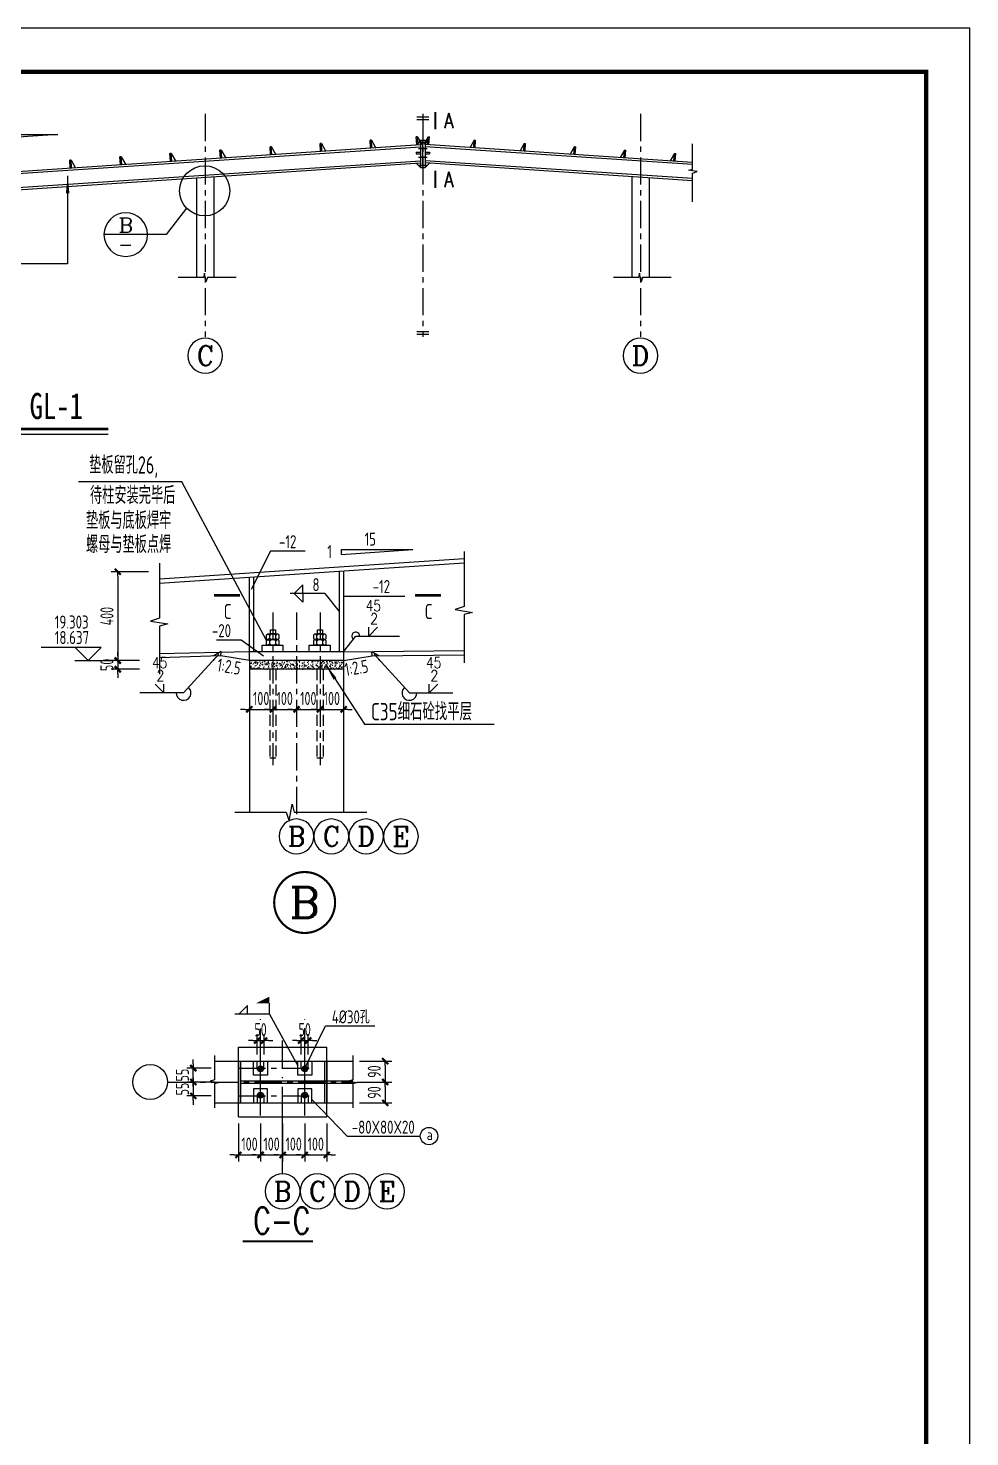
# Model space of a CAD drawing. Extents: x -2331248 to -1198620, y -977263 to -545844.
# Drawn here: x -1349926 to -1322879, y -821323 to -780878 of the extents above; entities that cross this region are included whole.
import ezdxf
from ezdxf.enums import TextEntityAlignment as Align

# ---------------------------------------------------------------- set-up
doc = ezdxf.new("R2010")
doc.units = 0
doc.header["$LTSCALE"] = 1000
doc.header["$MEASUREMENT"] = 0
for name, pattern in [('CENTER', [2, 1.25, -0.25, 0.25, -0.25]), ('CONTINOUS', [0]), ('DASH', [0.35, 0.25, -0.1]), ('DOTE', [2.42, 2, -0.2, 0.02, -0.2])]:
    doc.linetypes.add(name, pattern=pattern)
doc.layers.get('0').update_dxf_attribs({"linetype": 'CONTINUOUS'})
doc.layers.get('DEFPOINTS').update_dxf_attribs({"linetype": 'CONTINUOUS'})
for name, color, linetype in [('10', 253, 'CONTINUOUS'), ('112', 253, 'CONTINUOUS'), ('12', 2, 'CONTINUOUS'), ('AXIS', 253, 'CONTINOUS'), ('AXIS_TEXT', 7, 'CONTINUOUS'), ('D1', 112, 'CONTINUOUS'), ('D3', 62, 'CONTINUOUS'), ('DIM', 3, 'CONTINUOUS'), ('DOTE', 1, 'DOTE'), ('LM', 141, 'CONTINUOUS'), ('PUB_DIM', 3, 'CONTINUOUS'), ('PUB_TEXT', 7, 'CONTINUOUS'), ('PUB_TITLE', 4, 'CONTINUOUS'), ('WALL', 2, 'CONTINUOUS'), ('构件', 74, 'CONTINUOUS'), ('柱', 2, 'CONTINUOUS'), ('细线', 45, 'CONTINUOUS'), ('轴线__点划线', 253, 'CENTER')]:
    doc.layers.add(name, color=color, linetype=linetype)
doc.styles.add('COMP', font='complex', dxfattribs={"bigfont": 'hztxt'})
doc.styles.add('COMPLEX', font='COMPLEX')
doc.styles.add('DIM_FONT', font='tssdeng.shx', dxfattribs={"width": 0.8, "bigfont": 'tssdchn.shx'})
doc.styles.add('FEE', font='SIMHEI.TTF', dxfattribs={"width": 0.8})
doc.styles.add('HZTXT', font='tssdeng.shx', dxfattribs={"width": 0.7, "bigfont": 'tssdchn.shx'})
doc.styles.get("Standard").update_dxf_attribs({"font": 'txt.shx', "height": 3, "bigfont": 'hztxt.shx'})
doc.styles.add('STYLE2', font='tssdeng.shx', dxfattribs={"width": 0.8, "bigfont": 'tssdchn.shx'})
doc.styles.add('TSSD_DIMENSION', font='Tssdeng.shx', dxfattribs={"width": 0.7, "bigfont": 'hztxt.shx'})
doc.styles.add('TSSD_REIN', font='Tssdeng.shx', dxfattribs={"width": 0.7, "bigfont": 'hztxt.shx'})
doc.dimstyles.new('TSSD_100_100', dxfattribs={"dimtxt": 300, "dimasz": 100, "dimexe": 150, "dimexo": 150, "dimgap": 100, "dimtad": 1, "dimdec": 0, "dimzin": 0, "dimdsep": 46, "dimtxsty": 'TSSD_DIMENSION', "dimblk": '_TSDBK', "dimblk1": '_TSDBK', "dimblk2": '_TSDBK', "dimsah": 1, "dimcen": 0, "dimclrt": 7, "dimadec": 0, "dimazin": 0, "dimtfac": 1, "dimtdec": 0, "dimtix": 1, "dimtmove": 2, "dimatfit": 3, "dimldrblk": '_TSDBK', "dimfxl": 1, "dimtolj": 1, "dimtzin": 0, "dimarcsym": 0})

# ---------------------------------------------------------------- blocks, each defined once
blk = doc.blocks.new('_AXISO')
blk.add_circle((0, 0), 0.5)
at = {"layer": 'AXIS_TEXT', "style": 'COMPLEX', "width": 1.041667}
blk.add_attdef('A', text='', height=0.56, dxfattribs=at).set_placement((-0.25, -0.28), (0.25, -0.28), align=Align.FIT)
blk = doc.blocks.new('_ARROW')
blk.add_solid([(0, 0), (-1, 0.1), (-1, -0.1)])
blk = doc.blocks.new('_INDEX')
blk.add_line((-0.5, 0), (0.5, 0))
blk.add_circle((0, 0), 0.5)
at = {"style": 'COMP'}
for tag, width, p, p2 in [('1', 2.333333, (-0.17, 0.05), (0.17, 0.05)), ('-', 1.166667, (-0.17, -0.39), (0.17, -0.39))]:
    blk.add_attdef(tag, text='', height=0.34, dxfattribs=dict(at, width=width)).set_placement(p, p2, align=Align.FIT)
blk = doc.blocks.new('A$C63310FFF')
for p, q in [((27207, 7276), (26931, 7276)), ((27207, 7214), (26931, 7214)), ((27207, 2346), (26931, 2346)), ((27207, 2284), (26931, 2284))]:
    blk.add_line(p, q)
at = {"layer": '10', "color": 7, "const_width": 45}
for points in [[(27354, 7399), (27354, 6999)], [(27354, 6049), (27354, 5649)]]:
    blk.add_lwpolyline(points, dxfattribs=at)
at = {"layer": '112', "color": 2}
for p, q in [((26969, 6695), (27169, 6695)), ((26969, 6557), (27169, 6557)), ((26969, 6359), (27169, 6359)), ((26969, 6173), (27169, 6173))]:
    blk.add_line(p, q, dxfattribs=at)
at = {"layer": '112', "color": 1, "const_width": 35}
for points in [[(27019, 6695), (27119, 6695)], [(27019, 6557), (27119, 6557)], [(27019, 6359), (27119, 6359)], [(27019, 6173), (27119, 6173)]]:
    blk.add_lwpolyline(points, dxfattribs=at)
at = {"layer": 'DIM'}
for points in [[(33266, 5335), (33266, 5995), (33369, 6030), (33171, 6063), (33266, 6087), (33266, 6664)], [(22777, 3599), (22118, 3599), (22082, 3495), (22050, 3694), (22026, 3599), (21449, 3599)], [(32777, 3599), (32118, 3599), (32082, 3495), (32050, 3694), (32026, 3599), (31449, 3599)]]:
    blk.add_lwpolyline(points, dxfattribs=at)
at = {"layer": 'PUB_DIM'}
for p, q in [((21641, 5187, -300), (21172, 4580)), ((21172, 4580), (20742, 4580))]:
    blk.add_line(p, q, dxfattribs=at)
at = {"layer": 'PUB_DIM', "elevation": -300}
blk.add_lwpolyline([(18907, 5932), (18907, 3911), (15208, 3911)], dxfattribs=at)
at = {"layer": 'PUB_DIM'}
blk.add_circle((22057, 5587, -300), 576, dxfattribs=at)
at = {"layer": 'PUB_TEXT', "const_width": 60, "elevation": -300}
blk.add_lwpolyline([(17672, 119), (19842, 119)], dxfattribs=at)
at = {"layer": 'PUB_TEXT', "elevation": -300}
blk.add_lwpolyline([(17672, 0), (19842, 0)], dxfattribs=at)
at = {"layer": '构件'}
blk.add_lwpolyline([(17185, 6879), (18685, 6879), (17185, 6779)], close=True, dxfattribs=at)
at = {"layer": '柱'}
for p, q in [((21869, 5886), (21869, 3599)), ((22269, 5912), (22269, 3599)), ((31869, 5912), (31869, 3599)), ((32269, 5886), (32269, 3599))]:
    blk.add_line(p, q, dxfattribs=at)
at = {"layer": '细线'}
for p, q in [((26947, 6825), (26917, 6823)), ((26929, 6643), (26917, 6823)), ((26947, 6825), (27043, 6651)), ((26959, 6645), (26947, 6825)), ((27191, 6825), (27094, 6651)), ((27179, 6645), (27191, 6825)), ((27191, 6825), (27221, 6823)), ((27209, 6643), (27221, 6823)), ((14619, 5822), (27019, 6649)), ((14619, 5772), (27019, 6599)), ((22437, 6524), (22407, 6522)), ((22419, 6342), (22407, 6522)), ((22437, 6524), (22533, 6350)), ((22449, 6344), (22437, 6524)), ((23587, 6601), (23557, 6599)), ((23569, 6419), (23557, 6599)), ((23587, 6601), (23683, 6427)), ((23599, 6421), (23587, 6601)), ((24737, 6677), (24707, 6675)), ((24719, 6496), (24707, 6675)), ((24737, 6677), (24833, 6503)), ((24749, 6498), (24737, 6677)), ((25887, 6754), (25857, 6752)), ((25869, 6572), (25857, 6752)), ((25887, 6754), (25983, 6580)), ((25899, 6574), (25887, 6754)), ((26918, 6478), (27019, 6478)), ((26918, 6478), (26918, 6438)), ((27019, 6749), (26929, 6643)), ((27019, 6749), (27019, 6124)), ((27019, 6749), (27119, 6749)), ((27069, 6124), (27069, 6749)), ((27119, 6749), (27119, 6124)), ((27119, 6749), (27209, 6643)), ((33266, 6239), (27119, 6649)), ((33266, 6189), (27119, 6599)), ((27119, 6478), (27219, 6478)), ((27219, 6478), (27219, 6438)), ((28251, 6754), (28154, 6580)), ((28239, 6574), (28251, 6754)), ((28251, 6754), (28281, 6752)), ((28269, 6572), (28281, 6752)), ((29401, 6677), (29304, 6503)), ((29389, 6498), (29401, 6677)), ((29401, 6677), (29431, 6675)), ((29419, 6496), (29431, 6675)), ((30551, 6601), (30454, 6427)), ((30539, 6421), (30551, 6601)), ((30551, 6601), (30581, 6599)), ((30569, 6419), (30581, 6599)), ((31701, 6524), (31604, 6350)), ((31689, 6344), (31701, 6524)), ((31701, 6524), (31731, 6522)), ((31719, 6342), (31731, 6522)), ((14619, 5452), (27019, 6279)), ((14619, 5402), (27019, 6229)), ((18987, 6294), (18957, 6292)), ((18969, 6112), (18957, 6292)), ((18987, 6294), (19083, 6120)), ((18999, 6114), (18987, 6294)), ((20137, 6371), (20107, 6369)), ((20119, 6189), (20107, 6369)), ((20137, 6371), (20233, 6197)), ((20149, 6191), (20137, 6371)), ((21287, 6447), (21257, 6445)), ((21269, 6266), (21257, 6445)), ((21287, 6447), (21383, 6273)), ((21299, 6268), (21287, 6447)), ((26918, 6438), (27019, 6438)), ((27019, 6124), (26918, 6222)), ((27119, 6438), (27219, 6438)), ((33266, 5869), (27119, 6279)), ((33266, 5819), (27119, 6229)), ((27119, 6124), (27220, 6222)), ((32851, 6447), (32754, 6273)), ((32839, 6268), (32851, 6447)), ((32851, 6447), (32881, 6445)), ((32869, 6266), (32881, 6445)), ((27019, 6124), (27119, 6124))]:
    blk.add_line(p, q, dxfattribs=at)
at = {"layer": '轴线__点划线', "color": 1, "ltscale": 0.5}
for p, q in [((22069, 7354), (22069, 2236)), ((27069, 7354), (27069, 2236)), ((32069, 7354), (32069, 2236))]:
    blk.add_line(p, q, dxfattribs=at)
at = {"layer": 'AXIS'}
ref = blk.add_blockref('_AXISO', (22069, 1801), dxfattribs=dict(at, xscale=-800, yscale=800, zscale=800))
ref.add_attrib('A', 'C', dxfattribs={"layer": 'AXIS_TEXT', "height": 448, "style": 'COMPLEX', "width": 1.25}).set_placement((21869, 1577), (22269, 1577), align=Align.FIT)
ref = blk.add_blockref('_AXISO', (32069, 1801), dxfattribs=dict(at, xscale=-800, yscale=800, zscale=800))
ref.add_attrib('A', 'D', dxfattribs={"layer": 'AXIS_TEXT', "height": 448, "style": 'COMPLEX', "width": 1.102941}).set_placement((31869, 1577), (32269, 1577), align=Align.FIT)
at = {"layer": 'PUB_DIM', "xscale": -400, "yscale": 400, "zscale": 400, "rotation": 270}
blk.add_blockref('_ARROW', (18907, 5932, -300), dxfattribs=at)
at = {"layer": 'PUB_DIM'}
ref = blk.add_blockref('_INDEX', (20242, 4580), dxfattribs=dict(at, xscale=-1000, yscale=1000, zscale=1000))
ref.add_attrib('1', 'B', dxfattribs={"layer": '0', "height": 340, "style": 'COMP', "width": 1.235294}).set_placement((20072, 4630), (20412, 4630), align=Align.FIT)
ref.add_attrib('-', '-', dxfattribs={"layer": '0', "height": 340, "style": 'COMP', "width": 1.166667}).set_placement((20072, 4190), (20412, 4190), align=Align.FIT)
at = {"layer": '10', "color": 7, "width": 0.809993}
for p in [(27559, 7024), (27559, 5674)]:
    blk.add_text('A', height=350, dxfattribs=at).set_placement(p)
at = {"layer": 'PUB_TEXT', "color": 8, "style": 'FEE', "width": 0.75}
blk.add_text('GL-1', height=600, dxfattribs=at).set_placement((18033, 344, -300))
blk = doc.blocks.new('_TSDBK')
blk.add_line((-1, 0), (0, 0))
at = {"const_width": 0.5}
blk.add_lwpolyline([(-0.7, -0.7), (0.7, 0.7)], dxfattribs=at)
blk = doc.blocks.new('*D1261')
at = {"layer": 'DEFPOINTS', "color": 0}
for p in [(21722, 15405), (20863, 13364), (21516, 13364)]:
    blk.add_point(p, dxfattribs=at)
at = {"layer": 'DIM', "color": 0, "lineweight": -2}
for p, q in [((21572, 15405), (20713, 15405)), ((20863, 15305), (20863, 13464)), ((21366, 13364), (20713, 13364))]:
    blk.add_line(p, q, dxfattribs=at)
at = {"layer": 'DIM', "color": 0, "lineweight": -2, "xscale": 100, "yscale": 100, "zscale": 100}
for p, rotation in [((20863, 15405), 90), ((20863, 13364), 270)]:
    blk.add_blockref('_TSDBK', p, dxfattribs=dict(at, rotation=rotation))
at = {"layer": 'DIM', "color": 7, "insert": (20613, 14384), "char_height": 300, "attachment_point": 5, "rotation": 90, "style": 'TSSD_DIMENSION'}
blk.add_mtext('\\A1;400', dxfattribs=at)
blk = doc.blocks.new('*D1262')
at = {"layer": 'DEFPOINTS', "color": 0}
for p in [(21516, 13364), (20863, 13164), (21516, 13164)]:
    blk.add_point(p, dxfattribs=at)
at = {"layer": 'DIM', "color": 0, "lineweight": -2}
for p, q in [((21366, 13364), (20713, 13364)), ((20863, 13464), (20863, 13564)), ((20863, 13364), (20863, 13164)), ((21366, 13164), (20713, 13164)), ((20863, 13064), (20863, 12964))]:
    blk.add_line(p, q, dxfattribs=at)
at = {"layer": 'DIM', "color": 0, "lineweight": -2, "xscale": 100, "yscale": 100, "zscale": 100}
for p, rotation in [((20863, 13364), 270), ((20863, 13164), 90)]:
    blk.add_blockref('_TSDBK', p, dxfattribs=dict(at, rotation=rotation))
at = {"layer": 'DIM', "color": 7, "insert": (20613, 13264), "char_height": 300, "attachment_point": 5, "rotation": 90, "style": 'TSSD_DIMENSION'}
blk.add_mtext('\\A1;50', dxfattribs=at)
blk = doc.blocks.new('*D1263')
at = {"layer": 'DEFPOINTS', "color": 0}
for p in [(23887, 12572), (24428, 12572), (24428, 12243)]:
    blk.add_point(p, dxfattribs=at)
at = {"layer": 'DIM', "color": 0, "lineweight": -2}
for p, q in [((23887, 12422), (23887, 12093)), ((24428, 12422), (24428, 12093)), ((23787, 12243), (23687, 12243)), ((23887, 12243), (24428, 12243)), ((24528, 12243), (24628, 12243))]:
    blk.add_line(p, q, dxfattribs=at)
at = {"layer": 'DIM', "color": 0, "lineweight": -2, "xscale": 100, "yscale": 100, "zscale": 100}
blk.add_blockref('_TSDBK', (23887, 12243), dxfattribs=at)
at = {"layer": 'DIM', "color": 0, "lineweight": -2, "xscale": 100, "yscale": 100, "zscale": 100, "rotation": 180}
blk.add_blockref('_TSDBK', (24428, 12243), dxfattribs=at)
at = {"layer": 'DIM', "color": 7, "insert": (24158, 12493), "char_height": 300, "attachment_point": 5, "style": 'TSSD_DIMENSION'}
blk.add_mtext('\\A1;100', dxfattribs=at)
blk = doc.blocks.new('_INDEX1')
at = {"const_width": 0.035}
blk.add_lwpolyline([(-0.5, 0, 1), (0.5, 0, 1)], format="xyb", close=True, dxfattribs=at)
at = {"style": 'COMP', "width": 2.333333}
blk.add_attdef('1', text='', height=0.5, dxfattribs=at).set_placement((-0.25, -0.25), (0.25, -0.25), align=Align.FIT)
blk = doc.blocks.new('*D1264')
at = {"layer": 'DEFPOINTS', "color": 0}
for p in [(24428, 12572), (24970, 12572), (24970, 12243)]:
    blk.add_point(p, dxfattribs=at)
at = {"layer": 'DIM', "color": 0, "lineweight": -2}
for p, q in [((24428, 12422), (24428, 12093)), ((24970, 12422), (24970, 12093)), ((24328, 12243), (24228, 12243)), ((24428, 12243), (24970, 12243)), ((25070, 12243), (25170, 12243))]:
    blk.add_line(p, q, dxfattribs=at)
at = {"layer": 'DIM', "color": 0, "lineweight": -2, "xscale": 100, "yscale": 100, "zscale": 100}
blk.add_blockref('_TSDBK', (24428, 12243), dxfattribs=at)
at = {"layer": 'DIM', "color": 0, "lineweight": -2, "xscale": 100, "yscale": 100, "zscale": 100, "rotation": 180}
blk.add_blockref('_TSDBK', (24970, 12243), dxfattribs=at)
at = {"layer": 'DIM', "color": 7, "insert": (24699, 12493), "char_height": 300, "attachment_point": 5, "style": 'TSSD_DIMENSION'}
blk.add_mtext('\\A1;100', dxfattribs=at)
blk = doc.blocks.new('*D1265')
at = {"layer": 'DEFPOINTS', "color": 0}
for p in [(24970, 12572), (25511, 12572), (25511, 12243)]:
    blk.add_point(p, dxfattribs=at)
at = {"layer": 'DIM', "color": 0, "lineweight": -2}
for p, q in [((24970, 12422), (24970, 12093)), ((25511, 12422), (25511, 12093)), ((24870, 12243), (24770, 12243)), ((24970, 12243), (25511, 12243)), ((25611, 12243), (25711, 12243))]:
    blk.add_line(p, q, dxfattribs=at)
at = {"layer": 'DIM', "color": 0, "lineweight": -2, "xscale": 100, "yscale": 100, "zscale": 100}
blk.add_blockref('_TSDBK', (24970, 12243), dxfattribs=at)
at = {"layer": 'DIM', "color": 0, "lineweight": -2, "xscale": 100, "yscale": 100, "zscale": 100, "rotation": 180}
blk.add_blockref('_TSDBK', (25511, 12243), dxfattribs=at)
at = {"layer": 'DIM', "color": 7, "insert": (25241, 12493), "char_height": 300, "attachment_point": 5, "style": 'TSSD_DIMENSION'}
blk.add_mtext('\\A1;100', dxfattribs=at)
blk = doc.blocks.new('*D1266')
at = {"layer": 'DEFPOINTS', "color": 0}
for p in [(25511, 12572), (26053, 12572), (26053, 12243)]:
    blk.add_point(p, dxfattribs=at)
at = {"layer": 'DIM', "color": 0, "lineweight": -2}
for p, q in [((25511, 12422), (25511, 12093)), ((26053, 12422), (26053, 12093)), ((25411, 12243), (25311, 12243)), ((25511, 12243), (26053, 12243)), ((26153, 12243), (26253, 12243))]:
    blk.add_line(p, q, dxfattribs=at)
at = {"layer": 'DIM', "color": 0, "lineweight": -2, "xscale": 100, "yscale": 100, "zscale": 100}
blk.add_blockref('_TSDBK', (25511, 12243), dxfattribs=at)
at = {"layer": 'DIM', "color": 0, "lineweight": -2, "xscale": 100, "yscale": 100, "zscale": 100, "rotation": 180}
blk.add_blockref('_TSDBK', (26053, 12243), dxfattribs=at)
at = {"layer": 'DIM', "color": 7, "insert": (25782, 12493), "char_height": 300, "attachment_point": 5, "style": 'TSSD_DIMENSION'}
blk.add_mtext('\\A1;100', dxfattribs=at)
blk = doc.blocks.new('*D1233')
at = {"layer": 'DEFPOINTS', "color": 0}
for p in [(22598, 4003), (23159, 4003), (23159, 3683)]:
    blk.add_point(p, dxfattribs=at)
at = {"layer": 'DIM', "color": 0, "lineweight": -2}
for p, q in [((23009, 4003), (22448, 4003)), ((22598, 4103), (22598, 4203)), ((22598, 3683), (22598, 4003)), ((23009, 3683), (22448, 3683)), ((22598, 3583), (22598, 3483))]:
    blk.add_line(p, q, dxfattribs=at)
at = {"layer": 'DIM', "color": 0, "lineweight": -2, "xscale": 100, "yscale": 100, "zscale": 100}
for p, rotation in [((22598, 4003), 270), ((22598, 3683), 90)]:
    blk.add_blockref('_TSDBK', p, dxfattribs=dict(at, rotation=rotation))
at = {"layer": 'DIM', "color": 7, "insert": (22348, 3843), "char_height": 300, "attachment_point": 5, "rotation": 90, "style": 'TSSD_DIMENSION'}
blk.add_mtext('\\A1;55', dxfattribs=at)
blk = doc.blocks.new('*D1234')
at = {"layer": 'DEFPOINTS', "color": 0}
for p in [(23159, 3683), (22598, 3363), (23159, 3363)]:
    blk.add_point(p, dxfattribs=at)
at = {"layer": 'DIM', "color": 0, "lineweight": -2}
for p, q in [((22598, 3783), (22598, 3883)), ((23009, 3683), (22448, 3683)), ((22598, 3683), (22598, 3363)), ((23009, 3363), (22448, 3363)), ((22598, 3263), (22598, 3163))]:
    blk.add_line(p, q, dxfattribs=at)
at = {"layer": 'DIM', "color": 0, "lineweight": -2, "xscale": 100, "yscale": 100, "zscale": 100}
for p, rotation in [((22598, 3683), 270), ((22598, 3363), 90)]:
    blk.add_blockref('_TSDBK', p, dxfattribs=dict(at, rotation=rotation))
at = {"layer": 'DIM', "color": 7, "insert": (22348, 3523), "char_height": 300, "attachment_point": 5, "rotation": 90, "style": 'TSSD_DIMENSION'}
blk.add_mtext('\\A1;55', dxfattribs=at)
blk = doc.blocks.new('*D1235')
at = {"layer": 'DEFPOINTS', "color": 0}
for p in [(26266, 4163), (26217, 3683), (27008, 3683)]:
    blk.add_point(p, dxfattribs=at)
at = {"layer": 'DIM', "color": 0, "lineweight": -2}
for p, q in [((26416, 4163), (27158, 4163)), ((27008, 4063), (27008, 3783)), ((26367, 3683), (27158, 3683))]:
    blk.add_line(p, q, dxfattribs=at)
at = {"layer": 'DIM', "color": 0, "lineweight": -2, "xscale": 100, "yscale": 100, "zscale": 100}
for p, rotation in [((27008, 4163), 90), ((27008, 3683), 270)]:
    blk.add_blockref('_TSDBK', p, dxfattribs=dict(at, rotation=rotation))
at = {"layer": 'DIM', "color": 7, "insert": (26758, 3923), "char_height": 300, "attachment_point": 5, "rotation": 90, "style": 'TSSD_DIMENSION'}
blk.add_mtext('\\A1;90', dxfattribs=at)
blk = doc.blocks.new('*D1236')
at = {"layer": 'DEFPOINTS', "color": 0}
for p in [(26367, 3683), (26266, 3203), (27008, 3203)]:
    blk.add_point(p, dxfattribs=at)
at = {"layer": 'DIM', "color": 0, "lineweight": -2}
for p, q in [((26517, 3683), (27158, 3683)), ((27008, 3583), (27008, 3303)), ((26416, 3203), (27158, 3203))]:
    blk.add_line(p, q, dxfattribs=at)
at = {"layer": 'DIM', "color": 0, "lineweight": -2, "xscale": 100, "yscale": 100, "zscale": 100}
for p, rotation in [((27008, 3683), 90), ((27008, 3203), 270)]:
    blk.add_blockref('_TSDBK', p, dxfattribs=dict(at, rotation=rotation))
at = {"layer": 'DIM', "color": 7, "insert": (26758, 3443), "char_height": 300, "attachment_point": 5, "rotation": 90, "style": 'TSSD_DIMENSION'}
blk.add_mtext('\\A1;90', dxfattribs=at)
blk = doc.blocks.new('*D1237')
at = {"layer": 'DEFPOINTS', "color": 0}
for p in [(25239, 4636), (25079, 4163), (25239, 4163)]:
    blk.add_point(p, dxfattribs=at)
at = {"layer": 'DIM', "color": 0, "lineweight": -2}
for p, q in [((24979, 4636), (24879, 4636)), ((25079, 4313), (25079, 4786)), ((25079, 4636), (25239, 4636)), ((25239, 4313), (25239, 4786)), ((25339, 4636), (25439, 4636))]:
    blk.add_line(p, q, dxfattribs=at)
at = {"layer": 'DIM', "color": 0, "lineweight": -2, "xscale": 100, "yscale": 100, "zscale": 100}
blk.add_blockref('_TSDBK', (25079, 4636), dxfattribs=at)
at = {"layer": 'DIM', "color": 0, "lineweight": -2, "xscale": 100, "yscale": 100, "zscale": 100, "rotation": 180}
blk.add_blockref('_TSDBK', (25239, 4636), dxfattribs=at)
at = {"layer": 'DIM', "color": 7, "insert": (25159, 4886), "char_height": 300, "attachment_point": 5, "style": 'TSSD_DIMENSION'}
blk.add_mtext('\\A1;50', dxfattribs=at)
blk = doc.blocks.new('*D1238')
at = {"layer": 'DEFPOINTS', "color": 0}
for p in [(25159, 2883), (25667, 2883), (25667, 2008)]:
    blk.add_point(p, dxfattribs=at)
at = {"layer": 'DIM', "color": 0, "lineweight": -2}
for p, q in [((25159, 2733), (25159, 1858)), ((25667, 2733), (25667, 1858)), ((25059, 2008), (24959, 2008)), ((25159, 2008), (25667, 2008)), ((25767, 2008), (25867, 2008))]:
    blk.add_line(p, q, dxfattribs=at)
at = {"layer": 'DIM', "color": 0, "lineweight": -2, "xscale": 100, "yscale": 100, "zscale": 100}
blk.add_blockref('_TSDBK', (25159, 2008), dxfattribs=at)
at = {"layer": 'DIM', "color": 0, "lineweight": -2, "xscale": 100, "yscale": 100, "zscale": 100, "rotation": 180}
blk.add_blockref('_TSDBK', (25667, 2008), dxfattribs=at)
at = {"layer": 'DIM', "color": 7, "insert": (25413, 2258), "char_height": 300, "attachment_point": 5, "style": 'TSSD_DIMENSION'}
blk.add_mtext('\\A1;100', dxfattribs=at)
blk = doc.blocks.new('*D1239')
at = {"layer": 'DEFPOINTS', "color": 0}
for p in [(24651, 2883), (25159, 2883), (25159, 2008)]:
    blk.add_point(p, dxfattribs=at)
at = {"layer": 'DIM', "color": 0, "lineweight": -2}
for p, q in [((24651, 2733), (24651, 1858)), ((25159, 2733), (25159, 1858)), ((24551, 2008), (24451, 2008)), ((24651, 2008), (25159, 2008)), ((25259, 2008), (25359, 2008))]:
    blk.add_line(p, q, dxfattribs=at)
at = {"layer": 'DIM', "color": 0, "lineweight": -2, "xscale": 100, "yscale": 100, "zscale": 100}
blk.add_blockref('_TSDBK', (24651, 2008), dxfattribs=at)
at = {"layer": 'DIM', "color": 0, "lineweight": -2, "xscale": 100, "yscale": 100, "zscale": 100, "rotation": 180}
blk.add_blockref('_TSDBK', (25159, 2008), dxfattribs=at)
at = {"layer": 'DIM', "color": 7, "insert": (24905, 2258), "char_height": 300, "attachment_point": 5, "style": 'TSSD_DIMENSION'}
blk.add_mtext('\\A1;100', dxfattribs=at)
blk = doc.blocks.new('*D1240')
at = {"layer": 'DEFPOINTS', "color": 0}
for p in [(24144, 2883), (24651, 2883), (24651, 2008)]:
    blk.add_point(p, dxfattribs=at)
at = {"layer": 'DIM', "color": 0, "lineweight": -2}
for p, q in [((24144, 2733), (24144, 1858)), ((24651, 2733), (24651, 1858)), ((24044, 2008), (23944, 2008)), ((24144, 2008), (24651, 2008)), ((24751, 2008), (24851, 2008))]:
    blk.add_line(p, q, dxfattribs=at)
at = {"layer": 'DIM', "color": 0, "lineweight": -2, "xscale": 100, "yscale": 100, "zscale": 100}
blk.add_blockref('_TSDBK', (24144, 2008), dxfattribs=at)
at = {"layer": 'DIM', "color": 0, "lineweight": -2, "xscale": 100, "yscale": 100, "zscale": 100, "rotation": 180}
blk.add_blockref('_TSDBK', (24651, 2008), dxfattribs=at)
at = {"layer": 'DIM', "color": 7, "insert": (24397, 2258), "char_height": 300, "attachment_point": 5, "style": 'TSSD_DIMENSION'}
blk.add_mtext('\\A1;100', dxfattribs=at)
blk = doc.blocks.new('*D1241')
at = {"layer": 'DEFPOINTS', "color": 0}
for p in [(23636, 2883), (24144, 2883), (24144, 2008)]:
    blk.add_point(p, dxfattribs=at)
at = {"layer": 'DIM', "color": 0, "lineweight": -2}
for p, q in [((23636, 2733), (23636, 1858)), ((24144, 2733), (24144, 1858)), ((23536, 2008), (23436, 2008)), ((23636, 2008), (24144, 2008)), ((24244, 2008), (24344, 2008))]:
    blk.add_line(p, q, dxfattribs=at)
at = {"layer": 'DIM', "color": 0, "lineweight": -2, "xscale": 100, "yscale": 100, "zscale": 100}
blk.add_blockref('_TSDBK', (23636, 2008), dxfattribs=at)
at = {"layer": 'DIM', "color": 0, "lineweight": -2, "xscale": 100, "yscale": 100, "zscale": 100, "rotation": 180}
blk.add_blockref('_TSDBK', (24144, 2008), dxfattribs=at)
at = {"layer": 'DIM', "color": 7, "insert": (23890, 2258), "char_height": 300, "attachment_point": 5, "style": 'TSSD_DIMENSION'}
blk.add_mtext('\\A1;100', dxfattribs=at)
blk = doc.blocks.new('*D1242')
at = {"layer": 'DEFPOINTS', "color": 0}
for p in [(24224, 4636), (24064, 4163), (24224, 4163)]:
    blk.add_point(p, dxfattribs=at)
at = {"layer": 'DIM', "color": 0, "lineweight": -2}
for p, q in [((23964, 4636), (23864, 4636)), ((24064, 4313), (24064, 4786)), ((24064, 4636), (24224, 4636)), ((24224, 4313), (24224, 4786)), ((24324, 4636), (24424, 4636))]:
    blk.add_line(p, q, dxfattribs=at)
at = {"layer": 'DIM', "color": 0, "lineweight": -2, "xscale": 100, "yscale": 100, "zscale": 100}
blk.add_blockref('_TSDBK', (24064, 4636), dxfattribs=at)
at = {"layer": 'DIM', "color": 0, "lineweight": -2, "xscale": 100, "yscale": 100, "zscale": 100, "rotation": 180}
blk.add_blockref('_TSDBK', (24224, 4636), dxfattribs=at)
at = {"layer": 'DIM', "color": 7, "insert": (24144, 4886), "char_height": 300, "attachment_point": 5, "style": 'TSSD_DIMENSION'}
blk.add_mtext('\\A1;50', dxfattribs=at)
blk = doc.blocks.new('A$C0A29128D')
h = blk.add_hatch()
h.set_pattern_fill('混凝土', color=256, scale=20, style=0)
h.set_pattern_definition([(50, (1327416, 829912), (143.4520365, -12.550427), [15, -165]), (355, (1327416, 829912), (-27.750267, 150.438427), [12, -132]), (100.4514, (1327427.95, 829910.95), (115.701876, 137.887908), [12.748038, -140.228422]), (46.1842, (1327416, 829952), (213.44821, -33.103803), [22.5, -247.5]), (96.6356, (1327433.79, 829949.24), (186.93254, 194.823574), [19.122058, -210.3426]), (351.1842, (1327416, 829952), (186.93239, 194.82372), [18, -198]), (21, (1327436, 829942), (119.38141, -80.523778), [15, -165]), (326, (1327436, 829942), (48.663066, 145.030009), [12, -132]), (71.4514, (1327445.95, 829935.29), (168.044526, 64.506099), [12.748038, -140.228422]), (37.5, (1327416, 829912), (2.431971, 66.5787708), [0, -130.4, 0, -134, 0, -132.5]), (7.5, (1327416, 829912), (52.6139075, 78.8823424), [0, -76.4, 0, -127.4, 0, -50.5]), (327.5, (1327371.4, 829912), (106.7644872, -4.5109743), [0, -50, 0, -156, 0, -207]), (317.5, (1327351.4, 829912), (116.637234, 20.0209965), [0, -65, 0, -103.6, 0, -147])])
h.paths.add_polyline_path([(24970, 13163.5), (24970, 13363.5), (24263.2, 13363.5), (23887, 13363.5), (23887, 13163.5)])
h.paths.add_polyline_path([(26053, 13163.5), (26053, 13363.5), (24970, 13363.5), (24970, 13163.5)])
at = {"layer": '细线'}
h = blk.add_hatch(color=256, dxfattribs=at)
h.paths.add_polyline_path([(24143.5, 4053.4, 0.4142136), (24093.5, 4003.4), (24143.5, 4003.4)])
h.paths.add_polyline_path([(24193.5, 4003.4, 0.4142136), (24143.5, 4053.4), (24143.5, 4003.4)])
h.paths.add_polyline_path([(24143.5, 4003.4), (24143.5, 3953.4, 0.4142136), (24193.5, 4003.4)])
h.paths.add_polyline_path([(24143.5, 4003.4), (24093.5, 4003.4, 0.4142136), (24143.5, 3953.4)])
h = blk.add_hatch(color=256, dxfattribs=at)
h.paths.add_polyline_path([(25159.2, 4053.4, 0.4142136), (25109.2, 4003.4), (25159.2, 4003.4)])
h.paths.add_polyline_path([(25209.2, 4003.4, 0.4142136), (25159.2, 4053.4), (25159.2, 4003.4)])
h.paths.add_polyline_path([(25159.2, 4003.4), (25159.2, 3953.4, 0.4142136), (25209.2, 4003.4)])
h.paths.add_polyline_path([(25159.2, 4003.4), (25109.2, 4003.4, 0.4142136), (25159.2, 3953.4)])
h = blk.add_hatch(color=256, dxfattribs=at)
h.paths.add_polyline_path([(24143.5, 3313.4, -0.4142136), (24093.5, 3363.4), (24143.5, 3363.4)])
h.paths.add_polyline_path([(24193.5, 3363.4, -0.4142136), (24143.5, 3313.4), (24143.5, 3363.4)])
h.paths.add_polyline_path([(24143.5, 3363.4), (24143.5, 3413.4, -0.4142136), (24193.5, 3363.4)])
h.paths.add_polyline_path([(24143.5, 3363.4), (24093.5, 3363.4, -0.4142136), (24143.5, 3413.4)])
h = blk.add_hatch(color=256, dxfattribs=at)
h.paths.add_polyline_path([(25159.2, 3313.4, -0.4142136), (25109.2, 3363.4), (25159.2, 3363.4)])
h.paths.add_polyline_path([(25209.2, 3363.4, -0.4142136), (25159.2, 3313.4), (25159.2, 3363.4)])
h.paths.add_polyline_path([(25159.2, 3363.4), (25159.2, 3413.4, -0.4142136), (25209.2, 3363.4)])
h.paths.add_polyline_path([(25159.2, 3363.4), (25109.2, 3363.4, -0.4142136), (25159.2, 3413.4)])
at = {"color": 7}
for p, q in [((24284.6, 13956.2), (24300.8, 13972.5)), ((24284.6, 13866.1), (24284.6, 13956.2)), ((24546.9, 13972.5), (24300.8, 13972.5)), ((24354.2, 13940.9), (24322.7, 13972.5)), ((24354.2, 13940.9), (24385.7, 13972.5)), ((24354.2, 13881.4), (24354.2, 13940.9)), ((24493.5, 13940.9), (24462, 13972.5)), ((24493.5, 13940.9), (24525, 13972.5)), ((24493.5, 13881.4), (24493.5, 13940.9)), ((24563.1, 13956.2), (24546.9, 13972.5)), ((24563.1, 13956.2), (24563.1, 13866.1)), ((25367.6, 13956.2), (25383.8, 13972.5)), ((25367.6, 13866.1), (25367.6, 13956.2)), ((25629.9, 13972.5), (25383.8, 13972.5)), ((25437.2, 13940.9), (25405.7, 13972.5)), ((25437.2, 13940.9), (25468.7, 13972.5)), ((25437.2, 13881.4), (25437.2, 13940.9)), ((25576.5, 13940.9), (25545, 13972.5)), ((25576.5, 13940.9), (25608, 13972.5)), ((25576.5, 13881.4), (25576.5, 13940.9)), ((25646.1, 13956.2), (25629.9, 13972.5)), ((25646.1, 13956.2), (25646.1, 13866.1)), ((24284.6, 13866.1), (24300.8, 13849.9)), ((24284.6, 13825), (24300.8, 13841.2)), ((24284.6, 13734.9), (24284.6, 13825)), ((24284.6, 13734.9), (24300.8, 13718.7)), ((24546.9, 13849.9), (24300.8, 13849.9)), ((24546.9, 13841.2), (24300.8, 13841.2)), ((24546.9, 13718.7), (24300.8, 13718.7)), ((24354.2, 13881.4), (24322.7, 13849.9)), ((24354.2, 13809.7), (24322.7, 13841.2)), ((24354.2, 13750.2), (24322.7, 13718.7)), ((24354.2, 13881.4), (24385.7, 13849.9)), ((24354.2, 13809.7), (24385.7, 13841.2)), ((24354.2, 13750.2), (24354.2, 13809.7)), ((24354.2, 13750.2), (24385.7, 13718.7)), ((24493.5, 13881.4), (24462, 13849.9)), ((24493.5, 13809.7), (24462, 13841.2)), ((24493.5, 13750.2), (24462, 13718.7)), ((24493.5, 13881.4), (24525, 13849.9)), ((24493.5, 13809.7), (24525, 13841.2)), ((24493.5, 13750.2), (24493.5, 13809.7)), ((24493.5, 13750.2), (24525, 13718.7)), ((24563.1, 13866.1), (24546.9, 13849.9)), ((24563.1, 13825), (24546.9, 13841.2)), ((24563.1, 13734.9), (24546.9, 13718.7)), ((24563.1, 13825), (24563.1, 13734.9)), ((25367.6, 13866.1), (25383.8, 13849.9)), ((25367.6, 13825), (25383.8, 13841.2)), ((25367.6, 13734.9), (25367.6, 13825)), ((25367.6, 13734.9), (25383.8, 13718.7)), ((25629.9, 13849.9), (25383.8, 13849.9)), ((25629.9, 13841.2), (25383.8, 13841.2)), ((25629.9, 13718.7), (25383.8, 13718.7)), ((25437.2, 13881.4), (25405.7, 13849.9)), ((25437.2, 13809.7), (25405.7, 13841.2)), ((25437.2, 13750.2), (25405.7, 13718.7)), ((25437.2, 13881.4), (25468.7, 13849.9)), ((25437.2, 13809.7), (25468.7, 13841.2)), ((25437.2, 13750.2), (25437.2, 13809.7)), ((25437.2, 13750.2), (25468.7, 13718.7)), ((25576.5, 13881.4), (25545, 13849.9)), ((25576.5, 13809.7), (25545, 13841.2)), ((25576.5, 13750.2), (25545, 13718.7)), ((25576.5, 13881.4), (25608, 13849.9)), ((25576.5, 13809.7), (25608, 13841.2)), ((25576.5, 13750.2), (25576.5, 13809.7)), ((25576.5, 13750.2), (25608, 13718.7)), ((25646.1, 13866.1), (25629.9, 13849.9)), ((25646.1, 13825), (25629.9, 13841.2)), ((25646.1, 13734.9), (25629.9, 13718.7)), ((25646.1, 13825), (25646.1, 13734.9))]:
    blk.add_line(p, q, dxfattribs=at)
for p, q in [((21922.3, 12621.6, -100.3), (21722.3, 12821.6, -100.3)), ((21922.3, 12621.6, -100.3), (21922.3, 12821.6, -100.3)), ((28017.6, 12621.6, -100.3), (28017.6, 12821.6, -100.3)), ((28017.6, 12621.6, -100.3), (28217.6, 12821.6, -100.3))]:
    blk.add_line(p, q)
blk.add_circle((28015.6, 2441.6), 200)
at = {"layer": '10'}
for p, q in [((26053, 13563.5), (26331.3, 13927.4, -100.3)), ((26331.3, 13927.4, -100.3), (27333.8, 13927.4, -100.3)), ((26632, 13927.4, -100.3), (26832.5, 14127.9, -100.3)), ((26632, 13927.4, -100.3), (26632, 14127.9, -100.3))]:
    blk.add_line(p, q, dxfattribs=at)
at = {"layer": '10', "color": 7, "const_width": 45, "elevation": 499.7}
blk.add_lwpolyline([(23731.9, 22.5), (25351.9, 22.5)], dxfattribs=at)
at = {"layer": '10'}
blk.add_arc((26331.3, 13927.4, -100.3), 88.3, 0, 232.58788, dxfattribs=at)
at = {"layer": '12'}
for p, q in [((24178.8, 13563.5), (24178.8, 13714.5)), ((24178.8, 13714.5), (24659.2, 13714.5)), ((24659.2, 13714.5), (24659.2, 13563.5)), ((25261.8, 13563.5), (25261.8, 13714.5)), ((25261.8, 13714.5), (25742.2, 13714.5)), ((25742.2, 13714.5), (25742.2, 13563.5))]:
    blk.add_line(p, q, dxfattribs=at)
at = {"layer": 'D3'}
for p, q in [((22338, 17469.2), (19958, 17469.2)), ((24284.6, 13825), (22338, 17469.2))]:
    blk.add_line(p, q, dxfattribs=at)
at = {"layer": 'DIM'}
for points in [[(28825.8, 15865.3), (28825.8, 14606.2), (28618.7, 14536), (29015.9, 14470.3), (28825.8, 14422.3), (28825.8, 13314.2)], [(21820.8, 15600.3), (21820.8, 14341.2), (21613.7, 14271), (22010.9, 14205.3), (21820.8, 14157.3), (21820.8, 13049.2)], [(23554.8, 9878.9), (24731.8, 9878.9), (24801.9, 9671.7), (24867.6, 10068.9), (24915.7, 9878.9), (26583.8, 9878.9)], [(23089, 4291.6), (23089, 3736.4), (22985.5, 3701.3), (23184.1, 3668.4), (23089, 3644.4), (23089, 3090.4)], [(26266, 4291.6), (26266, 3736.4), (26162.5, 3701.3), (26361.1, 3668.4), (26266, 3644.4), (26266, 3090.4)]]:
    blk.add_lwpolyline(points, dxfattribs=at)
at = {"layer": 'DOTE'}
for p, q in [((24143.5, 2910.6), (24143.5, 5123.3)), ((25159.2, 2917), (25159.2, 5129.8)), ((24651.4, 1573.3), (24651.4, 4636.1))]:
    blk.add_line(p, q, dxfattribs=at)
at = {"layer": 'LM'}
for p, q in [((24374, 15874.7), (23932.4, 14999.6)), ((25168.6, 15874.7), (24374, 15874.7)), ((25621, 14904.4, 358.5), (24823.8, 14904.4, 358.5)), ((24919.2, 14904.4, 358.5), (25119.7, 15104.9, 358.5)), ((24919.2, 14904.4, 358.5), (25119.7, 14703.9, 358.5)), ((25119.7, 14904.4, 358.5), (25119.7, 15104.9, 358.5)), ((25119.7, 14904.4, 358.5), (25119.7, 14703.9, 358.5)), ((25621, 14904.4, 358.5), (25953, 14490.3)), ((26053, 14844.9), (27461, 14844.9)), ((23699.5, 13831.4), (23131.5, 13831.4)), ((24210.1, 13462.5), (23699.5, 13831.4)), ((24349.3, 5242.9, 701.8), (23552.2, 5242.9, 701.8)), ((23647.6, 5242.9, 701.8), (23848.1, 5443.4, 701.8)), ((23848.1, 5242.9, 701.8), (23848.1, 5443.4, 701.8)), ((24349.3, 5242.9, 701.8), (24349.3, 5493.6, 701.8)), ((24349.3, 5242.9, 701.8), (24999.2, 4053.2)), ((25159.2, 4003.4), (25635.9, 4974.8)), ((25635.9, 4974.8), (26772.2, 4974.8)), ((25319.2, 3280.7), (26131.1, 2441.6)), ((26131.1, 2441.6), (27815.6, 2441.6))]:
    blk.add_line(p, q, dxfattribs=at)
at = {"layer": 'LM', "linetype": 'DASH'}
for p, q in [((24358.3, 13163.5), (24358.3, 11128.2)), ((24498.7, 13163.5), (24498.7, 11128.2)), ((25441.3, 13163.5), (25441.3, 11128.2)), ((25581.7, 13163.5), (25581.7, 11128.2)), ((24358.3, 11128.2), (24498.7, 11128.2)), ((25441.3, 11128.2), (25581.7, 11128.2))]:
    blk.add_line(p, q, dxfattribs=at)
at = {"layer": 'LM', "const_width": 60}
for points in [[(23077.7, 14859.9), (23674.6, 14859.9)], [(27694.5, 14859.9), (28291.3, 14859.9)]]:
    blk.add_lwpolyline(points, dxfattribs=at)
at = {"layer": 'LM'}
blk.add_solid([(24349.3, 5493.6, 701.8), (24048.6, 5493.6, 701.8), (24349.3, 5644, 701.8)], dxfattribs=at)
at = {"layer": 'PUB_DIM'}
for p, q in [((20183, 13663.5), (19103, 13663.5)), ((20483, 13663.5), (19883, 13663.5)), ((19883, 13663.5), (20183, 13363.5)), ((20183, 13363.5), (20483, 13663.5)), ((19878.2, 13363.5), (20712.9, 13363.5))]:
    blk.add_line(p, q, dxfattribs=at)
at = {"layer": 'PUB_DIM', "elevation": -100.3}
for points in [[(23188, 13508.7), (22374.5, 12621.6), (21374.1, 12621.6)], [(26751.9, 13508.7), (27565.4, 12621.6), (28565.9, 12621.6)]]:
    blk.add_lwpolyline(points, dxfattribs=at)
at = {"layer": 'PUB_DIM'}
blk.add_lwpolyline([(25635.3, 13281.2), (26535, 11900.5), (29510.4, 11900.5)], dxfattribs=at)
for centre, start, end in [((22374.5, 12621.6, -100.3), 180, 47.47559), ((27565.4, 12621.6, -100.3), 132.52441, 0)]:
    blk.add_arc(centre, 170.5, start, end, dxfattribs=at)
at = {"layer": 'WALL'}
for p, q in [((24372.3, 13974), (24372.3, 14066.1)), ((24372.3, 14066.1), (24484.6, 14066.1)), ((24484.6, 13974), (24372.3, 13974)), ((24484.6, 14066.1), (24484.6, 13974)), ((25455.3, 13974), (25455.3, 14066.1)), ((25455.3, 14066.1), (25567.6, 14066.1)), ((25567.6, 13974), (25455.3, 13974)), ((25567.6, 14066.1), (25567.6, 13974))]:
    blk.add_line(p, q, dxfattribs=at)
at = {"layer": '柱'}
for p, q in [((26053, 13363.5), (23887, 13363.5)), ((23887, 13363.5), (23887, 9878.9)), ((26053, 13363.5), (26053, 9878.9)), ((26053, 13163.5), (23887, 13163.5)), ((23635.7, 4483.4), (25667, 4483.4)), ((23635.7, 2883.4), (23635.7, 4483.4)), ((25667, 2883.4), (25667, 4483.4)), ((23635.7, 2883.4), (25667, 2883.4))]:
    blk.add_line(p, q, dxfattribs=at)
at = {"layer": '细线'}
for p, q in [((26003.5, 15802.4), (26003.5, 15911.5)), ((26003.5, 15911.5), (27640.3, 15911.5)), ((26003.5, 15802.4), (27640.3, 15911.5)), ((21820.8, 15241.7), (28825.8, 15708.7)), ((21820.8, 15141.5), (28825.8, 15608.5)), ((23887, 13363.5), (23887, 15279.3)), ((23987, 13563.5), (23987, 15285.9)), ((25953, 15417), (25953, 13563.5)), ((26053, 15423.7), (26053, 13363.5)), ((26054.1, 13563.5), (28825.8, 13594)), ((23885.9, 13563.5), (21820.8, 13515.5)), ((23229.2, 13470.8), (21820.8, 13423)), ((23236.8, 13570.5), (23073.6, 13472.5)), ((23229.2, 13470.8), (23236.8, 13570.5)), ((23887, 13363.5), (23229.2, 13470.8)), ((26053, 13563.5), (23887, 13563.5)), ((26053, 13363.5), (24263.2, 13363.5)), ((26053, 13363.5), (26710.7, 13470.8)), ((26703.1, 13570.5), (26866.3, 13472.5)), ((26710.7, 13470.8), (26703.1, 13570.5)), ((26710.7, 13470.8), (28825.8, 13494)), ((23089, 4163.4), (26266, 4163.4)), ((23635.7, 4163.4), (23635.7, 3203.4)), ((23685.7, 4163.4), (23685.7, 3203.4)), ((24063.5, 4003.4), (24063.5, 4163.4)), ((24223.5, 4003.4), (24223.5, 4163.4)), ((25079.2, 4003.4), (25079.2, 4163.4)), ((25239.2, 4003.4), (25239.2, 4163.4)), ((25617, 4163.4), (25617, 3713.4)), ((25667, 4163.4), (25667, 3203.4)), ((23685.7, 3713.4), (26266, 3713.4)), ((23685.7, 3653.4), (26266, 3653.4)), ((25617, 3653.4), (25617, 3203.4)), ((24063.5, 3363.4), (24063.5, 3203.4)), ((24223.5, 3363.4), (24223.5, 3203.4)), ((25079.2, 3363.4), (25079.2, 3203.4)), ((25239.2, 3363.4), (25239.2, 3203.4)), ((23089, 3203.4), (26266, 3203.4))]:
    blk.add_line(p, q, dxfattribs=at)
for points in [[(23983.5, 4163.4), (24303.5, 4163.4), (24303.5, 3843.4), (23983.5, 3843.4)], [(24999.2, 4163.4), (25319.2, 4163.4), (25319.2, 3843.4), (24999.2, 3843.4)], [(23983.5, 3203.4), (24303.5, 3203.4), (24303.5, 3523.4), (23983.5, 3523.4)], [(24999.2, 3203.4), (25319.2, 3203.4), (25319.2, 3523.4), (24999.2, 3523.4)]]:
    blk.add_lwpolyline(points, close=True, dxfattribs=at)
for centre in [(24143.5, 4003.4), (25159.2, 4003.4), (24143.5, 3363.4), (25159.2, 3363.4)]:
    blk.add_circle(centre, 50, dxfattribs=at)
for centre, start, end in [((24143.5, 4003.4), 180, 0), ((25159.2, 4003.4), 180, 0), ((24143.5, 3363.4), 0, 180), ((25159.2, 3363.4), 0, 180)]:
    blk.add_arc(centre, 80, start, end, dxfattribs=at)
for points in [[(23229.2, 13470.8), (23073.6, 13472.5), (23236.8, 13570.5), (23229.2, 13470.8)], [(26710.7, 13470.8), (26866.3, 13472.5), (26703.1, 13570.5), (26710.7, 13470.8)]]:
    blk.add_solid(points, dxfattribs=at)
at = {"layer": '轴线__点划线', "color": 1, "ltscale": 0.5}
for p, q in [((24428.5, 14464), (24428.5, 10959)), ((24970, 14464), (24970, 9724.8)), ((25511.5, 14464), (25511.5, 10959)), ((23635.7, 4003.4), (25331.5, 4003.4)), ((22008, 3683.4), (26266, 3683.4)), ((23635.7, 3363.4), (25331.5, 3363.4))]:
    blk.add_line(p, q, dxfattribs=at)
at = {"layer": 'AXIS'}
ref = blk.add_blockref('_AXISO', (24970, 9324.8), dxfattribs=dict(at, xscale=-800, yscale=800, zscale=800))
ref.add_attrib('A', 'B', dxfattribs={"layer": 'AXIS_TEXT', "height": 448, "style": 'COMPLEX', "width": 1.102941}).set_placement((24770, 9100.8), (25170, 9100.8), align=Align.FIT)
ref = blk.add_blockref('_AXISO', (25770, 9324.8), dxfattribs=dict(at, xscale=-800, yscale=800, zscale=800))
ref.add_attrib('A', 'C', dxfattribs={"layer": 'AXIS_TEXT', "height": 448, "style": 'COMPLEX', "width": 1.25}).set_placement((25570, 9100.8), (25970, 9100.8), align=Align.FIT)
ref = blk.add_blockref('_AXISO', (26570, 9324.8), dxfattribs=dict(at, xscale=-800, yscale=800, zscale=800))
ref.add_attrib('A', 'D', dxfattribs={"layer": 'AXIS_TEXT', "height": 448, "style": 'COMPLEX', "width": 1.102941}).set_placement((26370, 9100.8), (26770, 9100.8), align=Align.FIT)
ref = blk.add_blockref('_AXISO', (27370, 9324.8), dxfattribs=dict(at, xscale=-800, yscale=800, zscale=800))
ref.add_attrib('A', 'E', dxfattribs={"layer": 'AXIS_TEXT', "height": 448, "style": 'COMPLEX', "width": 1.171875}).set_placement((27170, 9100.8), (27570, 9100.8), align=Align.FIT)
at = {"layer": 'AXIS', "linetype": 'CONTINOUS', "xscale": 800, "yscale": 800, "zscale": 800}
blk.add_blockref('_AXISO', (21608, 3683.4), dxfattribs=at)
at = {"layer": 'AXIS'}
ref = blk.add_blockref('_AXISO', (24651.4, 1173.3), dxfattribs=dict(at, xscale=-800, yscale=800, zscale=800))
ref.add_attrib('A', 'B', dxfattribs={"layer": 'AXIS_TEXT', "height": 448, "style": 'COMPLEX', "width": 1.102941}).set_placement((24451.4, 949.3), (24851.4, 949.3), align=Align.FIT)
ref = blk.add_blockref('_AXISO', (25451.4, 1173.3), dxfattribs=dict(at, xscale=-800, yscale=800, zscale=800))
ref.add_attrib('A', 'C', dxfattribs={"layer": 'AXIS_TEXT', "height": 448, "style": 'COMPLEX', "width": 1.25}).set_placement((25251.4, 949.3), (25651.4, 949.3), align=Align.FIT)
ref = blk.add_blockref('_AXISO', (26251.4, 1173.3), dxfattribs=dict(at, xscale=-800, yscale=800, zscale=800))
ref.add_attrib('A', 'D', dxfattribs={"layer": 'AXIS_TEXT', "height": 448, "style": 'COMPLEX', "width": 1.102941}).set_placement((26051.4, 949.3), (26451.4, 949.3), align=Align.FIT)
ref = blk.add_blockref('_AXISO', (27051.4, 1173.3), dxfattribs=dict(at, xscale=-800, yscale=800, zscale=800))
ref.add_attrib('A', 'E', dxfattribs={"layer": 'AXIS_TEXT', "height": 448, "style": 'COMPLEX', "width": 1.171875}).set_placement((26851.4, 949.3), (27251.4, 949.3), align=Align.FIT)
at = {"layer": 'PUB_DIM'}
for p, xscale, yscale, zscale, rotation in [((23188, 13508.7, -100.3), -199.9999999997482, 200, 200, 226.9835223759967), ((25635.3, 13281.2), -400.0000000002135, 400, 400, 303.0887258519568), ((26751.9, 13508.7, -100.3), 199.9999999997482, 200, 200, 133.0164776240033)]:
    blk.add_blockref('_ARROW', p, dxfattribs=dict(at, xscale=xscale, yscale=yscale, zscale=zscale, rotation=rotation))
at = {"layer": 'PUB_TEXT'}
ref = blk.add_blockref('_INDEX1', (25157.5, 7806.5), dxfattribs=dict(at, xscale=1400, yscale=1400, zscale=1400))
ref.add_attrib('1', 'B', dxfattribs={"layer": '0', "height": 700, "style": 'COMP', "width": 1.235294}).set_placement((24807.5, 7456.5), (25507.5, 7456.5), align=Align.FIT)
for s, width, p in [('45', 0.815999, (21652.3, 13191.6, -100.3)), ('45', 0.815999, (27947.6, 13191.6, -100.3)), ('2', 0.839996, (21752.3, 12891.6, -100.3)), ('2', 0.839996, (28047.6, 12891.6, -100.3))]:
    blk.add_text(s, height=250, dxfattribs=dict(width=width)).set_placement(p)
at = {"style": 'HZTXT', "width": 0.8}
blk.add_text('a', height=250, dxfattribs=at).set_placement((27964.3, 2349.5))
at = {"layer": '10'}
for s, height, width, p in [('45', 250.63, 0.816006, (26561.9, 14498.8, -100.3)), ('2', 250.6, 0.840015, (26662.1, 14198.1, -100.3))]:
    blk.add_text(s, height=height, dxfattribs=dict(at, width=width)).set_placement(p)
at = {"layer": '10', "style": 'STYLE2', "width": 0.75}
for s, p in [('4%%C30孔', (25781.4, 5029.6)), ('-80X80X20', (26241.2, 2496.4))]:
    blk.add_text(s, height=300, dxfattribs=at).set_placement(p)
at = {"layer": '10', "color": 7, "width": 0.75}
blk.add_text('C-C', height=600, dxfattribs=at).set_placement((23977.7, 197.5, 499.7))
at = {"layer": 'D1', "style": 'TSSD_REIN', "width": 0.7}
for s, p in [('垫板留孔26,', (20206.5, 17656.3)), ('待柱安装完毕后', (20225.7, 16960.3)), ('垫板与底板焊牢', (20132.7, 16384.3)), ('螺母与垫板点焊', (20132.7, 15832.3))]:
    blk.add_text(s, height=400, dxfattribs=at).set_placement(p)
at = {"layer": 'LM', "color": 7, "width": 0.75}
for s, style, p in [('-12', 'STYLE2', (24568.3, 15944.3)), ('15', 'DIM_FONT', (26533.6, 16003)), ('1', 'DIM_FONT', (25678.8, 15717.1)), ('8', 'STYLE2', (25337.5, 14956.7, -343.3)), ('-12', 'STYLE2', (26721.1, 14914.5)), ('-20', 'STYLE2', (23026.8, 13901))]:
    blk.add_text(s, height=300, dxfattribs=dict(at, style=style)).set_placement(p)
at = {"layer": 'PUB_DIM', "style": 'DIM_FONT', "width": 0.75}
for s, height, p in [('C', 350, (23298.5, 14314.4)), ('C', 350, (27915.2, 14314.4)), ('19.303', 300, (19415.2, 14098.4)), ('18.637', 300, (19415.2, 13742.4))]:
    blk.add_text(s, height=height, dxfattribs=at).set_placement(p)
for rotation, p in [(350.74227, (23127.9, 13119.9)), (9.25773, (26103.1, 13004.4))]:
    blk.add_text('1:2.5', height=300, rotation=rotation, dxfattribs=at).set_placement(p)
at = {"layer": 'PUB_DIM', "color": 6, "style": 'STYLE2', "width": 0.75}
blk.add_text('C35细石砼找平层', height=400, dxfattribs=at).set_placement((26679.2, 11991.2))
at = {"layer": 'DIM'}
for base, p1, p2, text, picture, middle in [((20862.9, 13363.5), (21721.6, 15404.6), (21516.1, 13363.5), '400', '*D1261', (20612.9, 14384.1)), ((20862.9, 13163.5), (21516.1, 13363.5), (21516.1, 13163.5), '50', '*D1262', (20612.9, 13263.5)), ((27007.8, 3683.4), (26266, 4163.4), (26216.6, 3683.4), '90', '*D1235', (26757.8, 3923.4)), ((22597.6, 4003.4), (23159.2, 3683.4), (23159.2, 4003.4), '55', '*D1233', (22347.6, 3843.4)), ((22597.6, 3363.4), (23159.2, 3683.4), (23159.2, 3363.4), '55', '*D1234', (22347.6, 3523.4)), ((27007.8, 3203.4), (26366.6, 3683.4), (26266, 3203.4), '90', '*D1236', (26757.8, 3443.4))]:
    dim = blk.add_linear_dim(base=base, p1=p1, p2=p2, angle=90, text=text, dimstyle='TSSD_100_100', dxfattribs=at)
    dim.commit()
    dim.dimension.update_dxf_attribs({"geometry": picture, "text_midpoint": middle})
for base, p1, p2, text, picture, middle in [((24428.5, 12242.5), (23887, 12572.3), (24428.5, 12572.3), '100', '*D1263', (24157.7, 12492.5)), ((24970, 12242.5), (24428.5, 12572.3), (24970, 12572.3), '100', '*D1264', (24699.2, 12492.5)), ((25511.5, 12242.5), (24970, 12572.3), (25511.5, 12572.3), '100', '*D1265', (25240.7, 12492.5)), ((26053, 12242.5), (25511.5, 12572.3), (26053, 12572.3), '100', '*D1266', (25782.2, 12492.5)), ((24223.5, 4635.8), (24063.5, 4163.4), (24223.5, 4163.4), '50', '*D1242', (24143.5, 4885.8)), ((25239.2, 4635.8), (25079.2, 4163.4), (25239.2, 4163.4), '50', '*D1237', (25159.2, 4885.8)), ((24143.5, 2007.8), (23635.7, 2883.4), (24143.5, 2883.4), '100', '*D1241', (23889.6, 2257.8)), ((24651.4, 2007.8), (24143.5, 2883.4), (24651.4, 2883.4), '100', '*D1240', (24397.4, 2257.8)), ((25159.2, 2007.8), (24651.4, 2883.4), (25159.2, 2883.4), '100', '*D1239', (24905.3, 2257.8)), ((25667, 2007.8), (25159.2, 2883.4), (25667, 2883.4), '100', '*D1238', (25413.1, 2257.8))]:
    dim = blk.add_linear_dim(base=base, p1=p1, p2=p2, text=text, dimstyle='TSSD_100_100', dxfattribs=at)
    dim.commit()
    dim.dimension.update_dxf_attribs({"geometry": picture, "text_midpoint": middle})

msp = doc.modelspace()

# ---------------------------------------------------------------- linework, layer by layer
at = {"layer": 'PUB_TITLE'}
msp.add_lwpolyline([(-1454253.9, -855128), (-1322878.9, -855128), (-1322878.9, -780878), (-1454253.9, -780878)], close=True, dxfattribs=at)
at = {"layer": 'PUB_TITLE', "const_width": 125}
msp.add_lwpolyline([(-1451128.9, -853878), (-1324128.9, -853878), (-1324128.9, -782128), (-1451128.9, -782128)], close=True, dxfattribs=at)

# ---------------------------------------------------------------- block references
at = {"xscale": 1.25, "yscale": 1.25, "zscale": 1.25}
for name, p in [('A$C63310FFF', (-1372426.2, -792531.3)), ('A$C0A29128D', (-1373431.8, -815739.8))]:
    msp.add_blockref(name, p, dxfattribs=at)

doc.saveas('drawing.dxf')
